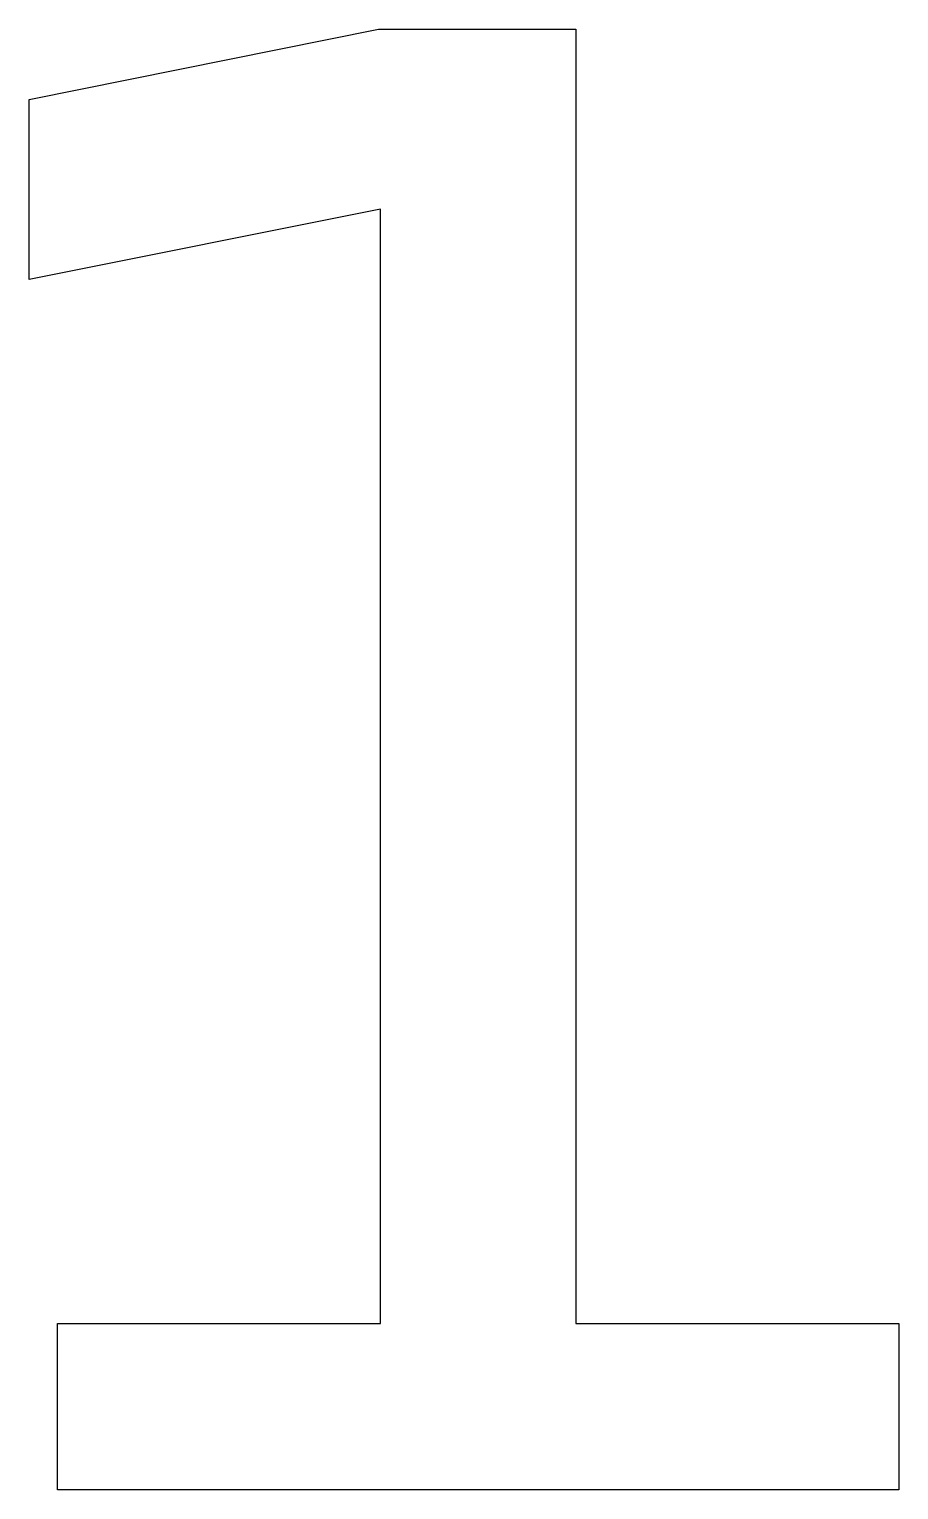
# Model space of a CAD drawing. Extents: x -1.98 to 2.92, y -3.97 to 4.25.
import ezdxf

# ---------------------------------------------------------------- set-up
doc = ezdxf.new("R2010")
doc.units = 0
doc.layers.get('0').update_dxf_attribs({"linetype": 'CONTINUOUS'})

msp = doc.modelspace()

# ---------------------------------------------------------------- linework, layer by layer
at = {"color": 7}
msp.add_lwpolyline([(-1.824397, -3.037724), (-0.005386, -3.037724), (-0.005386, 3.240617), (-1.984249, 2.843742), (-1.984249, 3.857978), (-0.016411, 4.254853), (1.097044, 4.254853), (1.097044, -3.037724), (2.916054, -3.037724), (2.916054, -3.974792), (-1.824397, -3.974792), (-1.824397, -3.037724)], dxfattribs=at)

doc.saveas('drawing.dxf')
